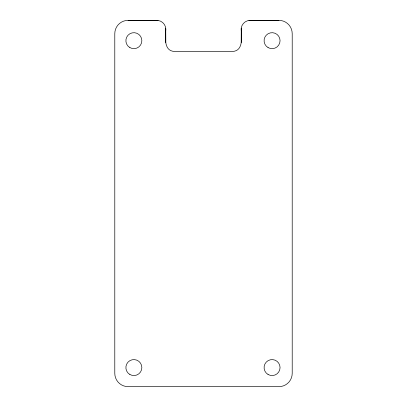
<?xml version="1.0" encoding="UTF-8"?>
<svg xmlns="http://www.w3.org/2000/svg" width="407" height="407" viewBox="0 0 407 407"><rect width="100%" height="100%" fill="white"/><g stroke="black" fill="none" stroke-linecap="round" stroke-linejoin="round"><path stroke-width="0.61" d="M241.188 42.577L241.265 28.114C241.763 23.815 245.742 20.33 250.061 20.396L278.902 20.35A13.309 13.309 0 0 1 292.211 33.659L292.211 373.341A13.309 13.309 0 0 1 278.902 386.65L128.098 386.65A13.309 13.309 0 0 1 114.789 373.341L114.789 33.659A13.309 13.309 0 0 1 128.098 20.35L158.094 20.472C162.393 20.971 165.878 24.944 165.812 29.268C165.496 36.64 163.273 51.216 174.684 51.455L232.316 51.455C243.727 51.216 241.504 36.64 241.188 29.268L241.265 28.114M248.906 20.472L278.902 20.35M128.098 20.35L158.094 20.472M165.735 28.114L165.812 42.577M129.874 374.491A7.987 7.987 0 0 0 141.855 367.572A7.987 7.987 0 0 0 129.874 360.658A7.987 7.987 0 0 0 129.874 374.491M268.076 374.491A7.987 7.987 0 0 0 280.057 367.572A7.987 7.987 0 0 0 268.076 360.658A7.987 7.987 0 0 0 268.076 374.491M268.076 47.588A7.987 7.987 0 0 0 280.057 40.669A7.987 7.987 0 0 0 268.076 33.756A7.987 7.987 0 0 0 268.076 47.588M129.874 47.588A7.987 7.987 0 0 0 141.855 40.669A7.987 7.987 0 0 0 129.874 33.756A7.987 7.987 0 0 0 129.874 47.588"/></g></svg>
